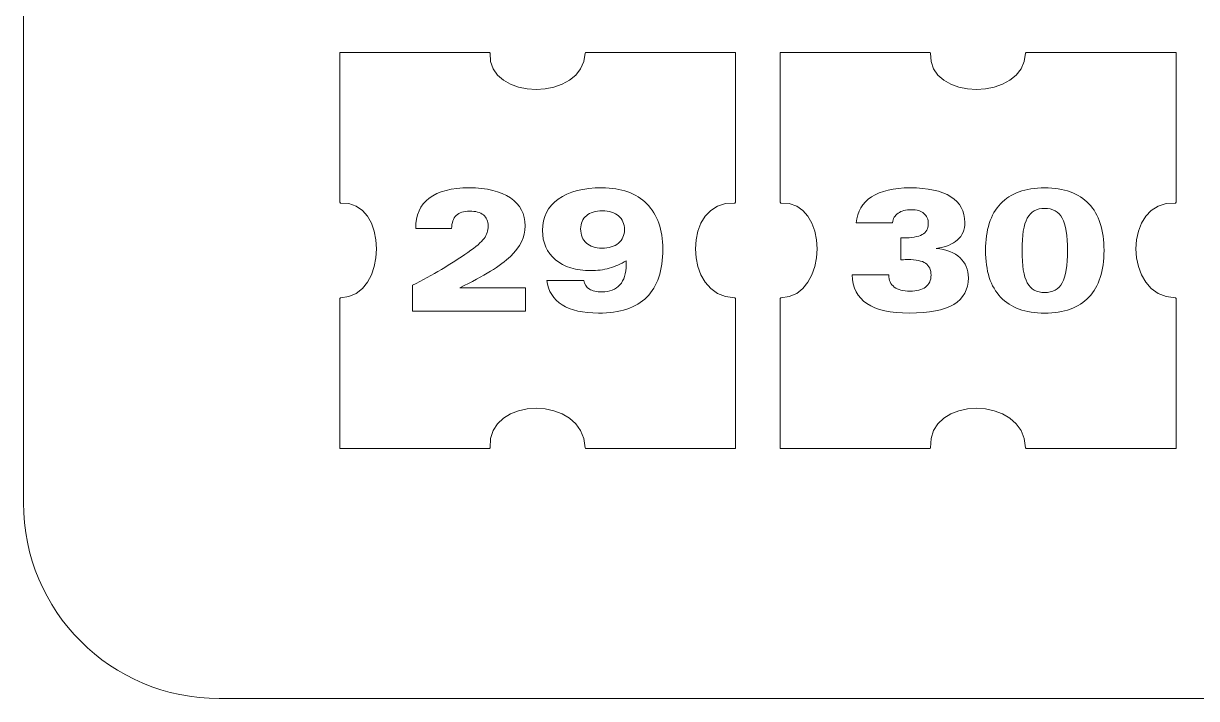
# Model space of a CAD drawing. Header units: millimetres. Extents: x -75 to 52, y -1 to 101.
# Drawn here: x -75.13 to -34.57, y -0.83 to 22.52 of the extents above; entities that cross this region are included whole.
import ezdxf

# ---------------------------------------------------------------- set-up
doc = ezdxf.new("R2010")
doc.units = ezdxf.units.MM
doc.header["$MEASUREMENT"] = 0
doc.layers.add('layer 1', color=7, linetype='Continuous')

msp = doc.modelspace()

# ---------------------------------------------------------------- linework, layer by layer
at = {"layer": 'layer 1', "lineweight": 9}
msp.add_open_spline([(-68.3644, 100.7179), (-68.3644, 100.7179), (45.0275, 100.7179), (45.0275, 100.7179), (45.0275, 100.7179), (48.7786, 100.7179), (51.798, 97.6985), (51.798, 93.9474), (51.798, 93.9474), (51.798, 93.9474), (51.798, 5.9417), (51.798, 5.9417), (51.798, 5.9417), (51.798, 2.1909), (48.7786, -0.8285), (45.0275, -0.8285), (45.0275, -0.8285), (45.0275, -0.8285), (-68.3644, -0.8285), (-68.3644, -0.8285), (-68.3644, -0.8285), (-72.1152, -0.8285), (-75.1346, 2.1909), (-75.1346, 5.9417), (-75.1346, 5.9417), (-75.1346, 5.9417), (-75.1346, 93.9474), (-75.1346, 93.9474), (-75.1346, 93.9474), (-75.1346, 97.6985), (-72.1152, 100.7179), (-68.3644, 100.7179)], degree=3, knots=[0, 0, 0, 0, 0.1111111, 0.1111111, 0.1111111, 0.1111111, 0.2222222, 0.2222222, 0.2222222, 0.2222222, 0.3333333, 0.3333333, 0.3333333, 0.3333333, 0.4444444, 0.4444444, 0.4444444, 0.4444444, 0.5555556, 0.5555556, 0.5555556, 0.5555556, 0.6666667, 0.6666667, 0.6666667, 0.6666667, 0.7777778, 0.7777778, 0.7777778, 0.7777778, 1, 1, 1, 1], dxfattribs=at)
at = {"layer": 'layer 1', "color": 1, "lineweight": 9}
for points in [[(-64.1985, 21.5122), (-64.1985, 21.5122), (-64.1985, 21.4378), (-64.1985, 21.4378), (-64.1985, 21.4378), (-64.1985, 21.4378), (-64.1985, 16.3599), (-64.1985, 16.3599), (-64.1985, 16.3599), (-64.1985, 16.3599), (-64.1985, 16.3324), (-64.1985, 16.3324), (-64.1985, 16.3324), (-64.1985, 16.3324), (-64.1752, 16.3087), (-64.1752, 16.3087), (-64.1752, 16.3087), (-62.5062, 16.4354), (-62.5062, 13.0498), (-64.1752, 13.0318), (-64.1752, 13.0318), (-64.1752, 13.0318), (-64.1985, 13.0085), (-64.1985, 13.0085), (-64.1985, 13.0085), (-64.1985, 13.0085), (-64.1985, 12.9753), (-64.1985, 12.9753), (-64.1985, 12.9753), (-64.1985, 12.9753), (-64.1985, 7.8971), (-64.1985, 7.8971), (-64.1985, 7.8971), (-64.1985, 7.8971), (-64.1985, 7.8227), (-64.1985, 7.8227), (-64.1985, 7.8227), (-64.1985, 7.8227), (-64.1226, 7.8227), (-64.1226, 7.8227), (-64.1226, 7.8227), (-64.1226, 7.8227), (-59.0462, 7.8227), (-59.0462, 7.8227), (-59.0462, 7.8227), (-59.0462, 7.8227), (-59.013, 7.8227), (-59.013, 7.8227), (-59.013, 7.8227), (-59.013, 7.8227), (-58.9936, 7.8463), (-58.9936, 7.8463), (-58.9936, 7.8463), (-59.1203, 9.6652), (-55.7361, 9.6652), (-55.7124, 7.8463), (-55.7124, 7.8463), (-55.7124, 7.8463), (-55.6934, 7.8227), (-55.6934, 7.8227), (-55.6934, 7.8227), (-55.6934, 7.8227), (-55.6602, 7.8227), (-55.6602, 7.8227), (-55.6602, 7.8227), (-55.6602, 7.8227), (-50.5834, 7.8227), (-50.5834, 7.8227), (-50.5834, 7.8227), (-50.5834, 7.8227), (-50.5075, 7.8227), (-50.5075, 7.8227), (-50.5075, 7.8227), (-50.5075, 7.8227), (-50.5075, 7.8971), (-50.5075, 7.8971), (-50.5075, 7.8971), (-50.5075, 7.8971), (-50.5075, 12.9753), (-50.5075, 12.9753), (-50.5075, 12.9753), (-50.5075, 12.9753), (-50.5075, 13.0085), (-50.5075, 13.0085), (-50.5075, 13.0085), (-50.5075, 13.0085), (-50.5312, 13.0318), (-50.5312, 13.0318), (-50.5312, 13.0318), (-52.3515, 13.0498), (-52.3515, 16.4354), (-50.5312, 16.3087), (-50.5312, 16.3087), (-50.5312, 16.3087), (-50.5075, 16.3324), (-50.5075, 16.3324), (-50.5075, 16.3324), (-50.5075, 16.3324), (-50.5075, 16.3599), (-50.5075, 16.3599), (-50.5075, 16.3599), (-50.5075, 16.3599), (-50.5075, 21.4378), (-50.5075, 21.4378), (-50.5075, 21.4378), (-50.5075, 21.4378), (-50.5075, 21.5122), (-50.5075, 21.5122), (-50.5075, 21.5122), (-50.5075, 21.5122), (-50.5834, 21.5122), (-50.5834, 21.5122), (-50.5834, 21.5122), (-50.5834, 21.5122), (-55.6602, 21.5122), (-55.6602, 21.5122), (-55.6602, 21.5122), (-55.6602, 21.5122), (-55.6934, 21.5122), (-55.6934, 21.5122), (-55.6934, 21.5122), (-55.6934, 21.5122), (-55.7124, 21.4942), (-55.7124, 21.4942), (-55.7124, 21.4942), (-55.7361, 19.8199), (-59.1203, 19.8199), (-58.9936, 21.4942), (-58.9936, 21.4942), (-58.9936, 21.4942), (-59.013, 21.5122), (-59.013, 21.5122), (-59.013, 21.5122), (-59.013, 21.5122), (-59.0462, 21.5122), (-59.0462, 21.5122), (-59.0462, 21.5122), (-59.0462, 21.5122), (-64.1226, 21.5122), (-64.1226, 21.5122), (-64.1226, 21.5122), (-64.1226, 21.5122), (-64.1985, 21.5122), (-64.1985, 21.5122)], [(-48.9655, 21.5122), (-48.9655, 21.5122), (-48.9655, 21.4378), (-48.9655, 21.4378), (-48.9655, 21.4378), (-48.9655, 21.4378), (-48.9655, 16.3599), (-48.9655, 16.3599), (-48.9655, 16.3599), (-48.9655, 16.3599), (-48.9655, 16.3324), (-48.9655, 16.3324), (-48.9655, 16.3324), (-48.9655, 16.3324), (-48.9423, 16.3087), (-48.9423, 16.3087), (-48.9423, 16.3087), (-47.2733, 16.4354), (-47.2733, 13.0498), (-48.9423, 13.0318), (-48.9423, 13.0318), (-48.9423, 13.0318), (-48.9655, 13.0085), (-48.9655, 13.0085), (-48.9655, 13.0085), (-48.9655, 13.0085), (-48.9655, 12.9753), (-48.9655, 12.9753), (-48.9655, 12.9753), (-48.9655, 12.9753), (-48.9655, 7.8971), (-48.9655, 7.8971), (-48.9655, 7.8971), (-48.9655, 7.8971), (-48.9655, 7.8227), (-48.9655, 7.8227), (-48.9655, 7.8227), (-48.9655, 7.8227), (-48.8911, 7.8227), (-48.8911, 7.8227), (-48.8911, 7.8227), (-48.8911, 7.8227), (-43.8132, 7.8227), (-43.8132, 7.8227), (-43.8132, 7.8227), (-43.8132, 7.8227), (-43.7801, 7.8227), (-43.7801, 7.8227), (-43.7801, 7.8227), (-43.7801, 7.8227), (-43.7621, 7.8463), (-43.7621, 7.8463), (-43.7621, 7.8463), (-43.8891, 9.6652), (-40.5045, 9.6652), (-40.4798, 7.8463), (-40.4798, 7.8463), (-40.4798, 7.8463), (-40.4618, 7.8227), (-40.4618, 7.8227), (-40.4618, 7.8227), (-40.4618, 7.8227), (-40.4287, 7.8227), (-40.4287, 7.8227), (-40.4287, 7.8227), (-40.4287, 7.8227), (-35.3508, 7.8227), (-35.3508, 7.8227), (-35.3508, 7.8227), (-35.3508, 7.8227), (-35.2764, 7.8227), (-35.2764, 7.8227), (-35.2764, 7.8227), (-35.2764, 7.8227), (-35.2764, 7.8971), (-35.2764, 7.8971), (-35.2764, 7.8971), (-35.2764, 7.8971), (-35.2764, 12.9753), (-35.2764, 12.9753), (-35.2764, 12.9753), (-35.2764, 12.9753), (-35.2764, 13.0085), (-35.2764, 13.0085), (-35.2764, 13.0085), (-35.2764, 13.0085), (-35.2996, 13.0318), (-35.2996, 13.0318), (-35.2996, 13.0318), (-37.1186, 13.0498), (-37.1186, 16.4354), (-35.2996, 16.3087), (-35.2996, 16.3087), (-35.2996, 16.3087), (-35.2764, 16.3324), (-35.2764, 16.3324), (-35.2764, 16.3324), (-35.2764, 16.3324), (-35.2764, 16.3599), (-35.2764, 16.3599), (-35.2764, 16.3599), (-35.2764, 16.3599), (-35.2764, 21.4378), (-35.2764, 21.4378), (-35.2764, 21.4378), (-35.2764, 21.4378), (-35.2764, 21.5122), (-35.2764, 21.5122), (-35.2764, 21.5122), (-35.2764, 21.5122), (-35.3508, 21.5122), (-35.3508, 21.5122), (-35.3508, 21.5122), (-35.3508, 21.5122), (-40.4287, 21.5122), (-40.4287, 21.5122), (-40.4287, 21.5122), (-40.4287, 21.5122), (-40.4618, 21.5122), (-40.4618, 21.5122), (-40.4618, 21.5122), (-40.4618, 21.5122), (-40.4798, 21.4942), (-40.4798, 21.4942), (-40.4798, 21.4942), (-40.5045, 19.8199), (-43.8891, 19.8199), (-43.7621, 21.4942), (-43.7621, 21.4942), (-43.7621, 21.4942), (-43.7801, 21.5122), (-43.7801, 21.5122), (-43.7801, 21.5122), (-43.7801, 21.5122), (-43.8132, 21.5122), (-43.8132, 21.5122), (-43.8132, 21.5122), (-43.8132, 21.5122), (-48.8911, 21.5122), (-48.8911, 21.5122), (-48.8911, 21.5122), (-48.8911, 21.5122), (-48.9655, 21.5122), (-48.9655, 21.5122)]]:
    msp.add_open_spline(points, degree=3, knots=[0, 0, 0, 0, 0.027027, 0.027027, 0.027027, 0.027027, 0.0540541, 0.0540541, 0.0540541, 0.0540541, 0.0810811, 0.0810811, 0.0810811, 0.0810811, 0.1081081, 0.1081081, 0.1081081, 0.1081081, 0.1351351, 0.1351351, 0.1351351, 0.1351351, 0.1621622, 0.1621622, 0.1621622, 0.1621622, 0.1891892, 0.1891892, 0.1891892, 0.1891892, 0.2162162, 0.2162162, 0.2162162, 0.2162162, 0.2432432, 0.2432432, 0.2432432, 0.2432432, 0.2702703, 0.2702703, 0.2702703, 0.2702703, 0.2972973, 0.2972973, 0.2972973, 0.2972973, 0.3243243, 0.3243243, 0.3243243, 0.3243243, 0.3513514, 0.3513514, 0.3513514, 0.3513514, 0.3783784, 0.3783784, 0.3783784, 0.3783784, 0.4054054, 0.4054054, 0.4054054, 0.4054054, 0.4324324, 0.4324324, 0.4324324, 0.4324324, 0.4594595, 0.4594595, 0.4594595, 0.4594595, 0.4864865, 0.4864865, 0.4864865, 0.4864865, 0.5135135, 0.5135135, 0.5135135, 0.5135135, 0.5405405, 0.5405405, 0.5405405, 0.5405405, 0.5675676, 0.5675676, 0.5675676, 0.5675676, 0.5945946, 0.5945946, 0.5945946, 0.5945946, 0.6216216, 0.6216216, 0.6216216, 0.6216216, 0.6486486, 0.6486486, 0.6486486, 0.6486486, 0.6756757, 0.6756757, 0.6756757, 0.6756757, 0.7027027, 0.7027027, 0.7027027, 0.7027027, 0.7297297, 0.7297297, 0.7297297, 0.7297297, 0.7567568, 0.7567568, 0.7567568, 0.7567568, 0.7837838, 0.7837838, 0.7837838, 0.7837838, 0.8108108, 0.8108108, 0.8108108, 0.8108108, 0.8378378, 0.8378378, 0.8378378, 0.8378378, 0.8648649, 0.8648649, 0.8648649, 0.8648649, 0.8918919, 0.8918919, 0.8918919, 0.8918919, 0.9189189, 0.9189189, 0.9189189, 0.9189189, 0.9459459, 0.9459459, 0.9459459, 0.9459459, 1, 1, 1, 1], dxfattribs=at)
at = {"layer": 'layer 1', "color": 5, "lineweight": 9}
for points, knots in [([(-57.7726, 12.5742), (-57.7726, 12.5742), (-61.6835, 12.5742), (-61.6835, 12.5742), (-61.6835, 12.5742), (-61.6835, 12.5742), (-61.6835, 13.4646), (-61.6835, 13.4646), (-61.6835, 13.4646), (-61.3364, 13.6396), (-61.0013, 13.8213), (-60.6802, 14.0114), (-60.6802, 14.0114), (-60.3606, 14.1991), (-60.0562, 14.396), (-59.7655, 14.6013), (-59.7655, 14.6013), (-59.4843, 14.7957), (-59.2966, 14.9569), (-59.2032, 15.0835), (-59.2032, 15.0835), (-59.1121, 15.2105), (-59.0652, 15.3524), (-59.0652, 15.5097), (-59.0652, 15.5097), (-59.0652, 15.6819), (-59.1203, 15.8113), (-59.2279, 15.8981), (-59.2279, 15.8981), (-59.3369, 15.9849), (-59.4953, 16.0276), (-59.7034, 16.029), (-59.7034, 16.029), (-59.9087, 16.0276), (-60.0615, 15.9782), (-60.1648, 15.8773), (-60.1648, 15.8773), (-60.2696, 15.7767), (-60.325, 15.6268), (-60.3289, 15.4268), (-60.3289, 15.4268), (-60.3289, 15.4268), (-61.5692, 15.4268), (-61.5692, 15.4268), (-61.5692, 15.4268), (-61.5706, 15.89), (-61.4147, 16.2399), (-61.1007, 16.4784), (-61.1007, 16.4784), (-60.7892, 16.7151), (-60.3289, 16.8337), (-59.7214, 16.8351), (-59.7214, 16.8351), (-59.1121, 16.8337), (-58.6366, 16.718), (-58.2951, 16.4851), (-58.2951, 16.4851), (-57.9547, 16.2509), (-57.7836, 15.927), (-57.7836, 15.515), (-57.7836, 15.515), (-57.7836, 15.1361), (-57.9533, 14.7847), (-58.2909, 14.4623), (-58.2909, 14.4623), (-58.6299, 14.137), (-59.2127, 13.7758), (-60.041, 13.3789), (-60.041, 13.3789), (-60.041, 13.3789), (-57.7726, 13.3789), (-57.7726, 13.3789), (-57.7726, 13.3789), (-57.7726, 13.3789), (-57.7726, 12.5742), (-57.7726, 12.5742)], [0, 0, 0, 0, 0.05, 0.05, 0.05, 0.05, 0.1, 0.1, 0.1, 0.1, 0.15, 0.15, 0.15, 0.15, 0.2, 0.2, 0.2, 0.2, 0.25, 0.25, 0.25, 0.25, 0.3, 0.3, 0.3, 0.3, 0.35, 0.35, 0.35, 0.35, 0.4, 0.4, 0.4, 0.4, 0.45, 0.45, 0.45, 0.45, 0.5, 0.5, 0.5, 0.5, 0.55, 0.55, 0.55, 0.55, 0.6, 0.6, 0.6, 0.6, 0.65, 0.65, 0.65, 0.65, 0.7, 0.7, 0.7, 0.7, 0.75, 0.75, 0.75, 0.75, 0.8, 0.8, 0.8, 0.8, 0.85, 0.85, 0.85, 0.85, 0.9, 0.9, 0.9, 0.9, 1, 1, 1, 1]), ([(-57.0382, 13.6326), (-57.0382, 13.6326), (-55.7565, 13.6326), (-55.7565, 13.6326), (-55.7565, 13.6326), (-55.7332, 13.5003), (-55.6683, 13.4011), (-55.5635, 13.3348), (-55.5635, 13.3348), (-55.4591, 13.2689), (-55.3155, 13.2357), (-55.131, 13.2357), (-55.131, 13.2357), (-54.8622, 13.2357), (-54.6541, 13.3158), (-54.508, 13.4784), (-54.508, 13.4784), (-54.3634, 13.6382), (-54.2904, 13.871), (-54.2904, 14.1755), (-54.2904, 14.1755), (-54.2904, 14.2101), (-54.2918, 14.2376), (-54.2918, 14.2584), (-54.2918, 14.2584), (-54.2946, 14.2789), (-54.296, 14.2968), (-54.296, 14.3134), (-54.296, 14.3134), (-54.4777, 14.1991), (-54.6707, 14.1134), (-54.8746, 14.057), (-54.8746, 14.057), (-55.0813, 13.9977), (-55.2951, 13.9688), (-55.5156, 13.9702), (-55.5156, 13.9702), (-56.0282, 13.9688), (-56.4331, 14.0944), (-56.7337, 14.3466), (-56.7337, 14.3466), (-57.0339, 14.596), (-57.1842, 14.9336), (-57.1842, 15.3594), (-57.1842, 15.3594), (-57.1842, 15.8223), (-57.0036, 16.1849), (-56.6413, 16.4453), (-56.6413, 16.4453), (-56.279, 16.7042), (-55.7731, 16.8337), (-55.124, 16.8351), (-55.124, 16.8351), (-54.4558, 16.8337), (-53.939, 16.6492), (-53.5725, 16.2812), (-53.5725, 16.2812), (-53.2088, 15.9105), (-53.0253, 15.3898), (-53.0239, 14.7159), (-53.0239, 14.7159), (-53.0253, 13.9744), (-53.2102, 13.4191), (-53.5781, 13.0526), (-53.5781, 13.0526), (-53.9485, 12.6847), (-54.5042, 12.5026), (-55.2453, 12.5012), (-55.2453, 12.5012), (-55.784, 12.5026), (-56.2045, 12.5965), (-56.5062, 12.7866), (-56.5062, 12.7866), (-56.8081, 12.9768), (-56.9859, 13.2593), (-57.0382, 13.6326)], [0, 0, 0, 0, 0.05, 0.05, 0.05, 0.05, 0.1, 0.1, 0.1, 0.1, 0.15, 0.15, 0.15, 0.15, 0.2, 0.2, 0.2, 0.2, 0.25, 0.25, 0.25, 0.25, 0.3, 0.3, 0.3, 0.3, 0.35, 0.35, 0.35, 0.35, 0.4, 0.4, 0.4, 0.4, 0.45, 0.45, 0.45, 0.45, 0.5, 0.5, 0.5, 0.5, 0.55, 0.55, 0.55, 0.55, 0.6, 0.6, 0.6, 0.6, 0.65, 0.65, 0.65, 0.65, 0.7, 0.7, 0.7, 0.7, 0.75, 0.75, 0.75, 0.75, 0.8, 0.8, 0.8, 0.8, 0.85, 0.85, 0.85, 0.85, 0.9, 0.9, 0.9, 0.9, 1, 1, 1, 1]), ([(-44.7943, 14.3438), (-44.7943, 14.3438), (-44.7943, 15.1015), (-44.7943, 15.1015), (-44.7943, 15.1015), (-44.7943, 15.1015), (-44.7199, 15.1015), (-44.7199, 15.1015), (-44.7199, 15.1015), (-44.4168, 15.1001), (-44.1949, 15.1389), (-44.0542, 15.2172), (-44.0542, 15.2172), (-43.9138, 15.2931), (-43.8436, 15.4144), (-43.8422, 15.5827), (-43.8422, 15.5827), (-43.8436, 15.7425), (-43.893, 15.8649), (-43.9924, 15.9507), (-43.9924, 15.9507), (-44.0916, 16.0332), (-44.2362, 16.0759), (-44.4264, 16.0773), (-44.4264, 16.0773), (-44.6207, 16.0759), (-44.7749, 16.036), (-44.8867, 15.9588), (-44.8867, 15.9588), (-44.9996, 15.8787), (-45.0645, 15.7686), (-45.0811, 15.6268), (-45.0811, 15.6268), (-45.0811, 15.6268), (-46.3335, 15.624), (-46.3335, 15.624), (-46.3335, 15.624), (-46.3021, 16.0152), (-46.1257, 16.3158), (-45.8071, 16.5239), (-45.8071, 16.5239), (-45.4889, 16.7303), (-45.0451, 16.8337), (-44.4733, 16.8351), (-44.4733, 16.8351), (-43.8616, 16.8337), (-43.3917, 16.7317), (-43.0664, 16.5278), (-43.0664, 16.5278), (-42.7411, 16.3225), (-42.5785, 16.0248), (-42.5785, 15.6363), (-42.5785, 15.6363), (-42.5785, 15.3855), (-42.6639, 15.1844), (-42.8346, 15.0327), (-42.8346, 15.0327), (-43.0057, 14.8782), (-43.2509, 14.7805), (-43.5705, 14.7392), (-43.5705, 14.7392), (-43.2153, 14.7008), (-42.9408, 14.5946), (-42.7464, 14.4182), (-42.7464, 14.4182), (-42.5549, 14.2404), (-42.4586, 14.009), (-42.4571, 13.7236), (-42.4571, 13.7236), (-42.4586, 13.3129), (-42.6268, 13.0057), (-42.963, 12.8046), (-42.963, 12.8046), (-43.3006, 12.6017), (-43.8118, 12.5026), (-44.4941, 12.5012), (-44.4941, 12.5012), (-45.1471, 12.5026), (-45.6364, 12.6102), (-45.9641, 12.8279), (-45.9641, 12.8279), (-46.2922, 13.0455), (-46.4633, 13.3764), (-46.4771, 13.8199), (-46.4771, 13.8199), (-46.4771, 13.8199), (-45.2106, 13.8199), (-45.2106, 13.8199), (-45.2106, 13.8199), (-45.2078, 13.6368), (-45.1443, 13.4975), (-45.019, 13.4026), (-45.019, 13.4026), (-44.8948, 13.3059), (-44.7132, 13.2579), (-44.4733, 13.2593), (-44.4733, 13.2593), (-44.2433, 13.2579), (-44.0641, 13.3059), (-43.9371, 13.404), (-43.9371, 13.404), (-43.8118, 13.5003), (-43.7483, 13.6382), (-43.7469, 13.8146), (-43.7469, 13.8146), (-43.7483, 14.0019), (-43.8118, 14.1384), (-43.9371, 14.2252), (-43.9371, 14.2252), (-44.0641, 14.3106), (-44.2665, 14.3533), (-44.5463, 14.3547), (-44.5463, 14.3547), (-44.5918, 14.3533), (-44.6677, 14.3505), (-44.7735, 14.3466), (-44.7735, 14.3466), (-44.7735, 14.3466), (-44.7943, 14.3438), (-44.7943, 14.3438)], [0, 0, 0, 0, 0.0322581, 0.0322581, 0.0322581, 0.0322581, 0.0645161, 0.0645161, 0.0645161, 0.0645161, 0.0967742, 0.0967742, 0.0967742, 0.0967742, 0.1290323, 0.1290323, 0.1290323, 0.1290323, 0.1612903, 0.1612903, 0.1612903, 0.1612903, 0.1935484, 0.1935484, 0.1935484, 0.1935484, 0.2258065, 0.2258065, 0.2258065, 0.2258065, 0.2580645, 0.2580645, 0.2580645, 0.2580645, 0.2903226, 0.2903226, 0.2903226, 0.2903226, 0.3225806, 0.3225806, 0.3225806, 0.3225806, 0.3548387, 0.3548387, 0.3548387, 0.3548387, 0.3870968, 0.3870968, 0.3870968, 0.3870968, 0.4193548, 0.4193548, 0.4193548, 0.4193548, 0.4516129, 0.4516129, 0.4516129, 0.4516129, 0.483871, 0.483871, 0.483871, 0.483871, 0.516129, 0.516129, 0.516129, 0.516129, 0.5483871, 0.5483871, 0.5483871, 0.5483871, 0.5806452, 0.5806452, 0.5806452, 0.5806452, 0.6129032, 0.6129032, 0.6129032, 0.6129032, 0.6451613, 0.6451613, 0.6451613, 0.6451613, 0.6774194, 0.6774194, 0.6774194, 0.6774194, 0.7096774, 0.7096774, 0.7096774, 0.7096774, 0.7419355, 0.7419355, 0.7419355, 0.7419355, 0.7741935, 0.7741935, 0.7741935, 0.7741935, 0.8064516, 0.8064516, 0.8064516, 0.8064516, 0.8387097, 0.8387097, 0.8387097, 0.8387097, 0.8709677, 0.8709677, 0.8709677, 0.8709677, 0.9032258, 0.9032258, 0.9032258, 0.9032258, 0.9354839, 0.9354839, 0.9354839, 0.9354839, 1, 1, 1, 1]), ([(-41.8631, 14.669), (-41.8631, 15.3774), (-41.6909, 15.9161), (-41.3438, 16.284), (-41.3438, 16.284), (-40.9991, 16.6506), (-40.4908, 16.8337), (-39.8184, 16.8351), (-39.8184, 16.8351), (-39.1499, 16.8337), (-38.6401, 16.6506), (-38.2901, 16.2826), (-38.2901, 16.2826), (-37.9412, 15.9133), (-37.7663, 15.3746), (-37.7649, 14.669), (-37.7649, 14.669), (-37.7663, 13.9606), (-37.9412, 13.423), (-38.2901, 13.0551), (-38.2901, 13.0551), (-38.6401, 12.6861), (-39.1499, 12.5026), (-39.8184, 12.5012), (-39.8184, 12.5012), (-40.4879, 12.5026), (-40.9952, 12.6847), (-41.3424, 13.0526), (-41.3424, 13.0526), (-41.6895, 13.4191), (-41.8631, 13.9578), (-41.8631, 14.669)], [0, 0, 0, 0, 0.1111111, 0.1111111, 0.1111111, 0.1111111, 0.2222222, 0.2222222, 0.2222222, 0.2222222, 0.3333333, 0.3333333, 0.3333333, 0.3333333, 0.4444444, 0.4444444, 0.4444444, 0.4444444, 0.5555556, 0.5555556, 0.5555556, 0.5555556, 0.6666667, 0.6666667, 0.6666667, 0.6666667, 0.7777778, 0.7777778, 0.7777778, 0.7777778, 1, 1, 1, 1]), ([(-54.3496, 15.3898), (-54.3511, 15.5908), (-54.4184, 15.7478), (-54.5521, 15.8635), (-54.5521, 15.8635), (-54.6887, 15.9768), (-54.8746, 16.0346), (-55.1131, 16.036), (-55.1131, 16.036), (-55.3529, 16.0346), (-55.5389, 15.9796), (-55.6683, 15.8706), (-55.6683, 15.8706), (-55.8006, 15.7602), (-55.8655, 15.6074), (-55.8655, 15.4102), (-55.8655, 15.4102), (-55.8655, 15.2035), (-55.8006, 15.0409), (-55.6683, 14.9237), (-55.6683, 14.9237), (-55.5389, 14.8041), (-55.3568, 14.7449), (-55.124, 14.7459), (-55.124, 14.7459), (-54.8883, 14.7449), (-54.6996, 14.8027), (-54.5592, 14.9199), (-54.5592, 14.9199), (-54.4198, 15.0356), (-54.3511, 15.1925), (-54.3496, 15.3898)], [0, 0, 0, 0, 0.1111111, 0.1111111, 0.1111111, 0.1111111, 0.2222222, 0.2222222, 0.2222222, 0.2222222, 0.3333333, 0.3333333, 0.3333333, 0.3333333, 0.4444444, 0.4444444, 0.4444444, 0.4444444, 0.5555556, 0.5555556, 0.5555556, 0.5555556, 0.6666667, 0.6666667, 0.6666667, 0.6666667, 0.7777778, 0.7777778, 0.7777778, 0.7777778, 1, 1, 1, 1]), ([(-40.6008, 14.669), (-40.6022, 14.1427), (-40.5416, 13.7691), (-40.4192, 13.5472), (-40.4192, 13.5472), (-40.2978, 13.3225), (-40.0981, 13.211), (-39.8184, 13.2124), (-39.8184, 13.2124), (-39.54, 13.211), (-39.3386, 13.3239), (-39.2148, 13.5514), (-39.2148, 13.5514), (-39.0934, 13.7758), (-39.0313, 14.148), (-39.0313, 14.669), (-39.0313, 14.669), (-39.0313, 15.1844), (-39.0934, 15.5563), (-39.2148, 15.7838), (-39.2148, 15.7838), (-39.3386, 16.0096), (-39.54, 16.1228), (-39.8184, 16.1242), (-39.8184, 16.1242), (-40.0981, 16.1228), (-40.2978, 16.011), (-40.4192, 15.7866), (-40.4192, 15.7866), (-40.5416, 15.5619), (-40.6022, 15.1883), (-40.6008, 14.669)], [0, 0, 0, 0, 0.1111111, 0.1111111, 0.1111111, 0.1111111, 0.2222222, 0.2222222, 0.2222222, 0.2222222, 0.3333333, 0.3333333, 0.3333333, 0.3333333, 0.4444444, 0.4444444, 0.4444444, 0.4444444, 0.5555556, 0.5555556, 0.5555556, 0.5555556, 0.6666667, 0.6666667, 0.6666667, 0.6666667, 0.7777778, 0.7777778, 0.7777778, 0.7777778, 1, 1, 1, 1])]:
    msp.add_open_spline(points, degree=3, knots=knots, dxfattribs=at)

doc.saveas('drawing.dxf')
